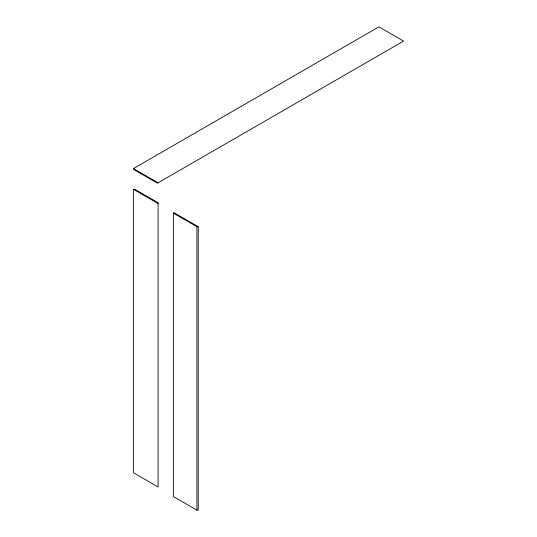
<?xml version="1.0" encoding="UTF-8"?>
<svg xmlns="http://www.w3.org/2000/svg" width="537" height="537" viewBox="0 0 537 537"><rect width="100%" height="100%" fill="white"/><g stroke="black" fill="none" stroke-linecap="round" stroke-linejoin="round"><path stroke-width="0.81" d="M133.431 168.578L378.914 26.85L403.569 41.087L157.422 183.191L134.096 169.726L133.431 168.578L158.086 182.808M133.431 189.286L134.76 189.286L158.086 202.751L158.086 486.972L133.431 472.741L133.431 189.286L158.086 203.523M173.572 213.229L196.904 226.695L198.234 226.695L198.234 510.15L196.904 510.15L173.572 496.685L173.572 212.457L198.234 226.695M196.904 226.695L196.904 510.15"/></g></svg>
